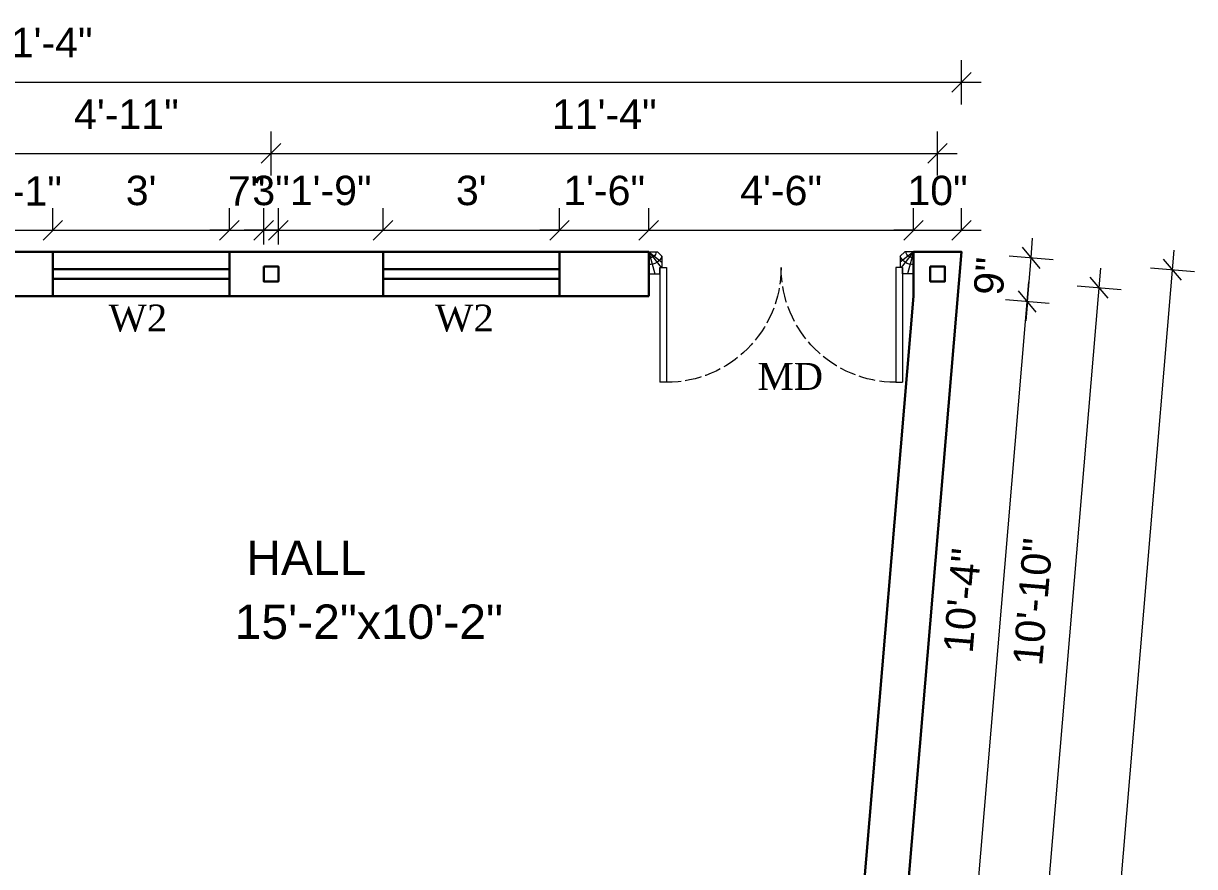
# Model space of a CAD drawing. Header units: inches. Extents: x 40927 to 78083, y -14649 to -3084.
# Drawn here: x 58799.6 to 59038.5, y -14091.3 to -13919.4 of the extents above; entities that cross this region are included whole.
import ezdxf

# ---------------------------------------------------------------- set-up
doc = ezdxf.new("R2010")
doc.units = ezdxf.units.IN
doc.header["$MEASUREMENT"] = 0
doc.linetypes.add('ACAD_ISO02W100', pattern=[15, 12, -3])
for name, color, linetype, lineweight in [('A_Title Text', 105, 'Continuous', 60), ('Dim - internal', 4, 'Continuous', 9), ('Door-window', 150, 'Continuous', 9), ('ELEVATION', 6, 'Continuous', 30), ('hatch', 30, 'Continuous', 5)]:
    doc.layers.add(name, color=color, linetype=linetype, lineweight=lineweight)
doc.layers.add('PDF_Text', color=7, linetype='Continuous')
doc.styles.add('Arial', font='arial.ttf')
doc.styles.add('PDF Arial', font='arial.ttf')
doc.styles.get("Standard").update_dxf_attribs({"font": 'times.ttf'})
doc.dimstyles.new('Sudeep', dxfattribs={"dimtxt": 6, "dimasz": 4, "dimexe": 4.5, "dimexo": 4.5, "dimgap": 5, "dimtad": 1, "dimdec": 0, "dimlunit": 4, "dimtxsty": 'Arial', "dimblk": 'OBLIQUE', "dimcen": 250, "dimdle": 4, "dimclrd": 86, "dimclre": 5, "dimclrt": 1, "dimadec": 0, "dimazin": 0, "dimtfac": 1, "dimtdec": 0, "dimtix": 1, "dimtmove": 1, "dimatfit": 3, "dimldrblk": 'OBLIQUE', "dimfxl": 4.5, "dimfxlon": 1, "dimfrac": 2, "dimlwd": 15, "dimlwe": 13, "dimarcsym": 0})

# ---------------------------------------------------------------- blocks, each defined once
blk = doc.blocks.new('A$C6FA92B9D')
at = {"layer": 'Door-window', "linetype": 'Continuous', "ltscale": 0.25}
for p, q in [((19.64, 48), (19.64, 46)), ((23.64, 48), (19.64, 48)), ((23.64, 48), (19.64, 48)), ((23.64, 48), (23.64, 46.4)), ((20.8, 46), (0, 46)), ((0, 44.8), (0, 46)), ((20.8, 44.8), (0, 44.8)), ((19.64, 46), (20.8, 46)), ((20.8, 46), (20.8, 45.6)), ((20.8, 46), (20.8, 44.8)), ((22.84, 45.6), (20.8, 45.6)), ((23.64, 46.4), (22.84, 45.6)), ((20.8, 3.2), (0, 3.2)), ((0, 3.2), (0, 2)), ((20.8, 2), (20.8, 3.2)), ((20.8, 2), (20.8, 2.4)), ((22.84, 2.4), (20.8, 2.4)), ((23.64, 1.6), (22.84, 2.4)), ((20.8, 2), (0, 2)), ((19.64, 2), (20.8, 2)), ((19.64, 0), (19.64, 2)), ((23.64, 0), (19.64, 0)), ((23.64, 0), (19.64, 0)), ((23.64, 0), (23.64, 1.6))]:
    blk.add_line(p, q, dxfattribs=at)
at = {"layer": 'Door-window', "linetype": 'ACAD_ISO02W100', "ltscale": 0.25}
for centre, start, end in [((20.8, 44.8), 180, 270), ((20.8, 3.2), 90, 180)]:
    blk.add_arc(centre, 20.8, start, end, dxfattribs=at)
at = {"layer": 'hatch', "color": 8}
for p, q in [((23.64, 48), (19.64, 46.92)), ((23.64, 48), (20.8, 45.74)), ((23.64, 48), (21.77, 45.6)), ((23.64, 0), (20.8, 2.26)), ((23.64, 0), (21.77, 2.4)), ((23.64, 0), (19.64, 1.08))]:
    blk.add_line(p, q, dxfattribs=at)
for centre, radius, start, end in [((23.7, 47.79), 2.35, 174.9175, 249.0128), ((23.74, 47.77), 1.13, 168.5136, 264.8628), ((23.7, 0.21), 2.35, 110.9872, 185.0825), ((23.74, 0.23), 1.13, 95.1372, 191.4864)]:
    blk.add_arc(centre, radius, start, end, dxfattribs=at)
blk = doc.blocks.new('_Oblique')
at = {"color": 0, "linetype": 'ByBlock', "lineweight": -2}
blk.add_line((-0.5, -0.5), (0.5, 0.5), dxfattribs=at)
blk = doc.blocks.new('*D1037')
at = {"layer": 'A_Title Text', "color": 5, "lineweight": 13, "transparency": 16777216}
for p, q in [((58615.17, -13935.9), (58615.17, -13926.9)), ((58990.93, -13935.9), (58990.93, -13926.9))]:
    blk.add_line(p, q, dxfattribs=at)
at = {"layer": 'A_Title Text', "color": 86, "lineweight": 15, "transparency": 16777216}
blk.add_line((58611.17, -13931.4), (58994.93, -13931.4), dxfattribs=at)
at = {"layer": 'Defpoints', "color": 0, "transparency": 16777216}
for p in [(58990.93, -13931.4), (58615.17, -13965.98), (58990.93, -13965.98)]:
    blk.add_point(p, dxfattribs=at)
at = {"layer": 'A_Title Text', "color": 86, "lineweight": 15, "transparency": 16777216, "xscale": 4, "yscale": 4, "zscale": 4, "rotation": 180}
blk.add_blockref('_Oblique', (58615.17, -13931.4), dxfattribs=at)
at = {"layer": 'A_Title Text', "color": 86, "lineweight": 15, "transparency": 16777216, "xscale": 4, "yscale": 4, "zscale": 4}
blk.add_blockref('_Oblique', (58990.93, -13931.4), dxfattribs=at)
at = {"layer": 'A_Title Text', "color": 1, "transparency": 16777216, "insert": (58803.05, -13923.33), "char_height": 6, "attachment_point": 5, "style": 'Arial'}
blk.add_mtext('31\'-4"', dxfattribs=at)
blk = doc.blocks.new('*D1046')
at = {"layer": 'A_Title Text', "color": 5, "lineweight": 13, "transparency": 16777216}
for p, q in [((58792.62, -13964.48), (58792.62, -13957.06)), ((58805.62, -13961.56), (58805.62, -13957.06))]:
    blk.add_line(p, q, dxfattribs=at)
at = {"layer": 'A_Title Text', "color": 86, "lineweight": 15, "transparency": 16777216}
for p, q in [((58792.62, -13961.56), (58788.62, -13961.56)), ((58792.62, -13961.56), (58805.62, -13961.56)), ((58805.62, -13961.56), (58809.62, -13961.56))]:
    blk.add_line(p, q, dxfattribs=at)
at = {"layer": 'Defpoints', "color": 0, "transparency": 16777216}
for p in [(58805.62, -13961.56), (58805.62, -13965.98), (58792.62, -13968.98)]:
    blk.add_point(p, dxfattribs=at)
at = {"layer": 'A_Title Text', "color": 86, "lineweight": 15, "transparency": 16777216, "xscale": 4, "yscale": 4, "zscale": 4}
blk.add_blockref('_Oblique', (58792.62, -13961.56), dxfattribs=at)
at = {"layer": 'A_Title Text', "color": 86, "lineweight": 15, "transparency": 16777216, "xscale": 4, "yscale": 4, "zscale": 4, "rotation": 180}
blk.add_blockref('_Oblique', (58805.62, -13961.56), dxfattribs=at)
at = {"layer": 'A_Title Text', "color": 1, "transparency": 16777216, "insert": (58799.12, -13953.54), "char_height": 6, "attachment_point": 5, "style": 'Arial'}
blk.add_mtext('1\'-1"', dxfattribs=at)
blk = doc.blocks.new('*D1047')
at = {"layer": 'A_Title Text', "color": 5, "lineweight": 13, "transparency": 16777216}
for p, q in [((58805.62, -13961.56), (58805.62, -13957.06)), ((58841.62, -13961.56), (58841.62, -13957.06))]:
    blk.add_line(p, q, dxfattribs=at)
at = {"layer": 'A_Title Text', "color": 86, "lineweight": 15, "transparency": 16777216}
blk.add_line((58801.62, -13961.56), (58845.62, -13961.56), dxfattribs=at)
at = {"layer": 'Defpoints', "color": 0, "transparency": 16777216}
for p in [(58841.62, -13961.56), (58805.62, -13965.98), (58841.62, -13965.98)]:
    blk.add_point(p, dxfattribs=at)
at = {"layer": 'A_Title Text', "color": 86, "lineweight": 15, "transparency": 16777216, "xscale": 4, "yscale": 4, "zscale": 4, "rotation": 180}
blk.add_blockref('_Oblique', (58805.62, -13961.56), dxfattribs=at)
at = {"layer": 'A_Title Text', "color": 86, "lineweight": 15, "transparency": 16777216, "xscale": 4, "yscale": 4, "zscale": 4}
blk.add_blockref('_Oblique', (58841.62, -13961.56), dxfattribs=at)
at = {"layer": 'A_Title Text', "color": 1, "transparency": 16777216, "insert": (58823.62, -13953.49), "char_height": 6, "attachment_point": 5, "style": 'Arial'}
blk.add_mtext("3'", dxfattribs=at)
blk = doc.blocks.new('*D1048')
at = {"layer": 'A_Title Text', "color": 5, "lineweight": 13, "transparency": 16777216}
for p, q in [((58841.62, -13961.56), (58841.62, -13957.06)), ((58848.62, -13964.48), (58848.62, -13957.06))]:
    blk.add_line(p, q, dxfattribs=at)
at = {"layer": 'A_Title Text', "color": 86, "lineweight": 15, "transparency": 16777216}
for p, q in [((58841.62, -13961.56), (58837.62, -13961.56)), ((58841.62, -13961.56), (58848.62, -13961.56)), ((58848.62, -13961.56), (58852.62, -13961.56))]:
    blk.add_line(p, q, dxfattribs=at)
at = {"layer": 'Defpoints', "color": 0, "transparency": 16777216}
for p in [(58848.62, -13961.56), (58841.62, -13965.98), (58848.62, -13968.98)]:
    blk.add_point(p, dxfattribs=at)
at = {"layer": 'A_Title Text', "color": 86, "lineweight": 15, "transparency": 16777216, "xscale": 4, "yscale": 4, "zscale": 4}
blk.add_blockref('_Oblique', (58841.62, -13961.56), dxfattribs=at)
at = {"layer": 'A_Title Text', "color": 86, "lineweight": 15, "transparency": 16777216, "xscale": 4, "yscale": 4, "zscale": 4, "rotation": 180}
blk.add_blockref('_Oblique', (58848.62, -13961.56), dxfattribs=at)
at = {"layer": 'A_Title Text', "color": 1, "transparency": 16777216, "insert": (58845.12, -13953.56), "char_height": 6, "attachment_point": 5, "style": 'Arial'}
blk.add_mtext('7"', dxfattribs=at)
blk = doc.blocks.new('*D1049')
at = {"layer": 'A_Title Text', "color": 5, "lineweight": 13, "transparency": 16777216}
for p, q in [((58848.62, -13964.48), (58848.62, -13957.06)), ((58851.62, -13964.48), (58851.62, -13957.06))]:
    blk.add_line(p, q, dxfattribs=at)
at = {"layer": 'A_Title Text', "color": 86, "lineweight": 15, "transparency": 16777216}
for p, q in [((58848.62, -13961.56), (58844.62, -13961.56)), ((58848.62, -13961.56), (58851.62, -13961.56)), ((58851.62, -13961.56), (58855.62, -13961.56))]:
    blk.add_line(p, q, dxfattribs=at)
at = {"layer": 'Defpoints', "color": 0, "transparency": 16777216}
for p in [(58851.62, -13961.56), (58848.62, -13968.98), (58851.62, -13968.98)]:
    blk.add_point(p, dxfattribs=at)
at = {"layer": 'A_Title Text', "color": 86, "lineweight": 15, "transparency": 16777216, "xscale": 4, "yscale": 4, "zscale": 4}
blk.add_blockref('_Oblique', (58848.62, -13961.56), dxfattribs=at)
at = {"layer": 'A_Title Text', "color": 86, "lineweight": 15, "transparency": 16777216, "xscale": 4, "yscale": 4, "zscale": 4, "rotation": 180}
blk.add_blockref('_Oblique', (58851.62, -13961.56), dxfattribs=at)
at = {"layer": 'A_Title Text', "color": 1, "transparency": 16777216, "insert": (58850.12, -13953.49), "char_height": 6, "attachment_point": 5, "style": 'Arial'}
blk.add_mtext('3"', dxfattribs=at)
blk = doc.blocks.new('*D1050')
at = {"layer": 'A_Title Text', "color": 5, "lineweight": 13, "transparency": 16777216}
for p, q in [((58851.62, -13964.48), (58851.62, -13957.06)), ((58872.95, -13961.56), (58872.95, -13957.06))]:
    blk.add_line(p, q, dxfattribs=at)
at = {"layer": 'A_Title Text', "color": 86, "lineweight": 15, "transparency": 16777216}
for p, q in [((58851.62, -13961.56), (58847.62, -13961.56)), ((58851.62, -13961.56), (58872.95, -13961.56)), ((58872.95, -13961.56), (58876.95, -13961.56))]:
    blk.add_line(p, q, dxfattribs=at)
at = {"layer": 'Defpoints', "color": 0, "transparency": 16777216}
for p in [(58872.95, -13961.56), (58872.95, -13965.98), (58851.62, -13968.98)]:
    blk.add_point(p, dxfattribs=at)
at = {"layer": 'A_Title Text', "color": 86, "lineweight": 15, "transparency": 16777216, "xscale": 4, "yscale": 4, "zscale": 4}
blk.add_blockref('_Oblique', (58851.62, -13961.56), dxfattribs=at)
at = {"layer": 'A_Title Text', "color": 86, "lineweight": 15, "transparency": 16777216, "xscale": 4, "yscale": 4, "zscale": 4, "rotation": 180}
blk.add_blockref('_Oblique', (58872.95, -13961.56), dxfattribs=at)
at = {"layer": 'A_Title Text', "color": 1, "transparency": 16777216, "insert": (58862.28, -13953.49), "char_height": 6, "attachment_point": 5, "style": 'Arial'}
blk.add_mtext('1\'-9"', dxfattribs=at)
blk = doc.blocks.new('*D1051')
at = {"layer": 'A_Title Text', "color": 5, "lineweight": 13, "transparency": 16777216}
for p, q in [((58872.95, -13961.56), (58872.95, -13957.06)), ((58908.95, -13961.56), (58908.95, -13957.06))]:
    blk.add_line(p, q, dxfattribs=at)
at = {"layer": 'A_Title Text', "color": 86, "lineweight": 15, "transparency": 16777216}
blk.add_line((58868.95, -13961.56), (58912.95, -13961.56), dxfattribs=at)
at = {"layer": 'Defpoints', "color": 0, "transparency": 16777216}
for p in [(58908.95, -13961.56), (58872.95, -13965.98), (58908.95, -13965.98)]:
    blk.add_point(p, dxfattribs=at)
at = {"layer": 'A_Title Text', "color": 86, "lineweight": 15, "transparency": 16777216, "xscale": 4, "yscale": 4, "zscale": 4, "rotation": 180}
blk.add_blockref('_Oblique', (58872.95, -13961.56), dxfattribs=at)
at = {"layer": 'A_Title Text', "color": 86, "lineweight": 15, "transparency": 16777216, "xscale": 4, "yscale": 4, "zscale": 4}
blk.add_blockref('_Oblique', (58908.95, -13961.56), dxfattribs=at)
at = {"layer": 'A_Title Text', "color": 1, "transparency": 16777216, "insert": (58890.95, -13953.49), "char_height": 6, "attachment_point": 5, "style": 'Arial'}
blk.add_mtext("3'", dxfattribs=at)
blk = doc.blocks.new('*D1052')
at = {"layer": 'A_Title Text', "color": 5, "lineweight": 13, "transparency": 16777216}
for p, q in [((58908.95, -13961.56), (58908.95, -13957.06)), ((58927.14, -13961.56), (58927.14, -13957.06))]:
    blk.add_line(p, q, dxfattribs=at)
at = {"layer": 'A_Title Text', "color": 86, "lineweight": 15, "transparency": 16777216}
for p, q in [((58908.95, -13961.56), (58904.95, -13961.56)), ((58908.95, -13961.56), (58927.14, -13961.56)), ((58927.14, -13961.56), (58931.14, -13961.56))]:
    blk.add_line(p, q, dxfattribs=at)
at = {"layer": 'Defpoints', "color": 0, "transparency": 16777216}
for p in [(58927.14, -13961.56), (58908.95, -13965.98), (58927.14, -13965.98)]:
    blk.add_point(p, dxfattribs=at)
at = {"layer": 'A_Title Text', "color": 86, "lineweight": 15, "transparency": 16777216, "xscale": 4, "yscale": 4, "zscale": 4}
blk.add_blockref('_Oblique', (58908.95, -13961.56), dxfattribs=at)
at = {"layer": 'A_Title Text', "color": 86, "lineweight": 15, "transparency": 16777216, "xscale": 4, "yscale": 4, "zscale": 4, "rotation": 180}
blk.add_blockref('_Oblique', (58927.14, -13961.56), dxfattribs=at)
at = {"layer": 'A_Title Text', "color": 1, "transparency": 16777216, "insert": (58918.05, -13953.49), "char_height": 6, "attachment_point": 5, "style": 'Arial'}
blk.add_mtext('1\'-6"', dxfattribs=at)
blk = doc.blocks.new('*D1053')
at = {"layer": 'A_Title Text', "color": 5, "lineweight": 13, "transparency": 16777216}
for p, q in [((58927.14, -13961.56), (58927.14, -13957.06)), ((58981.14, -13961.56), (58981.14, -13957.06))]:
    blk.add_line(p, q, dxfattribs=at)
at = {"layer": 'A_Title Text', "color": 86, "lineweight": 15, "transparency": 16777216}
blk.add_line((58923.14, -13961.56), (58985.14, -13961.56), dxfattribs=at)
at = {"layer": 'Defpoints', "color": 0, "transparency": 16777216}
for p in [(58981.14, -13961.56), (58927.14, -13965.98), (58981.14, -13965.98)]:
    blk.add_point(p, dxfattribs=at)
at = {"layer": 'A_Title Text', "color": 86, "lineweight": 15, "transparency": 16777216, "xscale": 4, "yscale": 4, "zscale": 4, "rotation": 180}
blk.add_blockref('_Oblique', (58927.14, -13961.56), dxfattribs=at)
at = {"layer": 'A_Title Text', "color": 86, "lineweight": 15, "transparency": 16777216, "xscale": 4, "yscale": 4, "zscale": 4}
blk.add_blockref('_Oblique', (58981.14, -13961.56), dxfattribs=at)
at = {"layer": 'A_Title Text', "color": 1, "transparency": 16777216, "insert": (58954.14, -13953.49), "char_height": 6, "attachment_point": 5, "style": 'Arial'}
blk.add_mtext('4\'-6"', dxfattribs=at)
blk = doc.blocks.new('*D1054')
at = {"layer": 'A_Title Text', "color": 5, "lineweight": 13, "transparency": 16777216}
for p, q in [((58981.14, -13961.56), (58981.14, -13957.06)), ((58990.93, -13961.56), (58990.93, -13957.06))]:
    blk.add_line(p, q, dxfattribs=at)
at = {"layer": 'A_Title Text', "color": 86, "lineweight": 15, "transparency": 16777216}
for p, q in [((58981.14, -13961.56), (58977.14, -13961.56)), ((58981.14, -13961.56), (58990.93, -13961.56)), ((58990.93, -13961.56), (58994.93, -13961.56))]:
    blk.add_line(p, q, dxfattribs=at)
at = {"layer": 'Defpoints', "color": 0, "transparency": 16777216}
for p in [(58990.93, -13961.56), (58981.14, -13965.98), (58990.93, -13965.98)]:
    blk.add_point(p, dxfattribs=at)
at = {"layer": 'A_Title Text', "color": 86, "lineweight": 15, "transparency": 16777216, "xscale": 4, "yscale": 4, "zscale": 4}
blk.add_blockref('_Oblique', (58981.14, -13961.56), dxfattribs=at)
at = {"layer": 'A_Title Text', "color": 86, "lineweight": 15, "transparency": 16777216, "xscale": 4, "yscale": 4, "zscale": 4, "rotation": 180}
blk.add_blockref('_Oblique', (58990.93, -13961.56), dxfattribs=at)
at = {"layer": 'A_Title Text', "color": 1, "transparency": 16777216, "insert": (58986.04, -13953.49), "char_height": 6, "attachment_point": 5, "style": 'Arial'}
blk.add_mtext('10"', dxfattribs=at)
blk = doc.blocks.new('*D1056')
at = {"layer": 'A_Title Text', "color": 5, "lineweight": 13, "transparency": 16777216}
for p, q in [((58791.12, -13950.41), (58791.12, -13941.41)), ((58850.12, -13950.41), (58850.12, -13941.41))]:
    blk.add_line(p, q, dxfattribs=at)
at = {"layer": 'A_Title Text', "color": 86, "lineweight": 15, "transparency": 16777216}
blk.add_line((58787.12, -13945.91), (58854.12, -13945.91), dxfattribs=at)
at = {"layer": 'Defpoints', "color": 0, "transparency": 16777216}
for p in [(58850.12, -13945.91), (58791.12, -13970.48), (58850.12, -13970.48)]:
    blk.add_point(p, dxfattribs=at)
at = {"layer": 'A_Title Text', "color": 86, "lineweight": 15, "transparency": 16777216, "xscale": 4, "yscale": 4, "zscale": 4, "rotation": 180}
blk.add_blockref('_Oblique', (58791.12, -13945.91), dxfattribs=at)
at = {"layer": 'A_Title Text', "color": 86, "lineweight": 15, "transparency": 16777216, "xscale": 4, "yscale": 4, "zscale": 4}
blk.add_blockref('_Oblique', (58850.12, -13945.91), dxfattribs=at)
at = {"layer": 'A_Title Text', "color": 1, "transparency": 16777216, "insert": (58820.62, -13937.9), "char_height": 6, "attachment_point": 5, "style": 'Arial'}
blk.add_mtext('4\'-11"', dxfattribs=at)
blk = doc.blocks.new('*D1057')
at = {"layer": 'A_Title Text', "color": 5, "lineweight": 13, "transparency": 16777216}
for p, q in [((58850.12, -13950.41), (58850.12, -13941.41)), ((58986.04, -13950.41), (58986.04, -13941.41))]:
    blk.add_line(p, q, dxfattribs=at)
at = {"layer": 'A_Title Text', "color": 86, "lineweight": 15, "transparency": 16777216}
blk.add_line((58846.12, -13945.91), (58990.04, -13945.91), dxfattribs=at)
at = {"layer": 'Defpoints', "color": 0, "transparency": 16777216}
for p in [(58986.04, -13945.91), (58850.12, -13970.48), (58986.04, -13970.48)]:
    blk.add_point(p, dxfattribs=at)
at = {"layer": 'A_Title Text', "color": 86, "lineweight": 15, "transparency": 16777216, "xscale": 4, "yscale": 4, "zscale": 4, "rotation": 180}
blk.add_blockref('_Oblique', (58850.12, -13945.91), dxfattribs=at)
at = {"layer": 'A_Title Text', "color": 86, "lineweight": 15, "transparency": 16777216, "xscale": 4, "yscale": 4, "zscale": 4}
blk.add_blockref('_Oblique', (58986.04, -13945.91), dxfattribs=at)
at = {"layer": 'A_Title Text', "color": 1, "transparency": 16777216, "insert": (58918.08, -13937.9), "char_height": 6, "attachment_point": 5, "style": 'Arial'}
blk.add_mtext('11\'-4"', dxfattribs=at)
blk = doc.blocks.new('*D1082')
at = {"layer": 'A_Title Text', "color": 86, "lineweight": 15, "transparency": 16777216}
blk.add_line((58993.63, -14103.41), (59004.69, -13972.09), dxfattribs=at)
at = {"layer": 'A_Title Text', "color": 5, "lineweight": 13, "transparency": 16777216}
for p, q in [((58999.87, -13975.7), (59008.84, -13976.46)), ((58989.48, -14099.05), (58998.45, -14099.81))]:
    blk.add_line(p, q, dxfattribs=at)
at = {"layer": 'Defpoints', "color": 0, "transparency": 16777216}
for p in [(58981.14, -13974.12), (59004.36, -13976.08), (58970.82, -14097.48)]:
    blk.add_point(p, dxfattribs=at)
at = {"layer": 'A_Title Text', "color": 86, "lineweight": 15, "transparency": 16777216, "xscale": 4, "yscale": 4, "zscale": 4}
for p, rotation in [((59004.36, -13976.08), 85.18472226390095), ((58993.96, -14099.43), 265.1847222639009)]:
    blk.add_blockref('_Oblique', p, dxfattribs=dict(at, rotation=rotation))
at = {"layer": 'A_Title Text', "color": 1, "transparency": 16777216, "insert": (58991.13, -14037.08), "char_height": 6, "attachment_point": 5, "rotation": 85.1847, "style": 'Arial'}
blk.add_mtext('10\'-4"', dxfattribs=at)
blk = doc.blocks.new('*D1083')
at = {"layer": 'A_Title Text', "color": 86, "lineweight": 15, "transparency": 16777216}
for p, q in [((59005.11, -13967.17), (59005.44, -13963.19)), ((59004.36, -13976.08), (59005.11, -13967.17)), ((59004.36, -13976.08), (59004.02, -13980.06))]:
    blk.add_line(p, q, dxfattribs=at)
at = {"layer": 'A_Title Text', "color": 5, "lineweight": 13, "transparency": 16777216}
for p, q in [((59000.62, -13966.8), (59009.59, -13967.55)), ((58999.87, -13975.7), (59008.84, -13976.46))]:
    blk.add_line(p, q, dxfattribs=at)
at = {"layer": 'Defpoints', "color": 0, "transparency": 16777216}
for p in [(58990.93, -13965.98), (59005.11, -13967.17), (58981.14, -13974.12)]:
    blk.add_point(p, dxfattribs=at)
at = {"layer": 'A_Title Text', "color": 86, "lineweight": 15, "transparency": 16777216, "xscale": 4, "yscale": 4, "zscale": 4}
for p, rotation in [((59005.11, -13967.17), 265.1847222639009), ((59004.36, -13976.08), 85.18472226390095)]:
    blk.add_blockref('_Oblique', p, dxfattribs=dict(at, rotation=rotation))
at = {"layer": 'A_Title Text', "color": 1, "transparency": 16777216, "insert": (58996.7, -13970.95), "char_height": 6, "attachment_point": 5, "rotation": 85.1847, "style": 'Arial'}
blk.add_mtext('9"', dxfattribs=at)
blk = doc.blocks.new('*D1087')
at = {"layer": 'A_Title Text', "color": 86, "lineweight": 15, "transparency": 16777216}
blk.add_line((59007.75, -14106.74), (59019.33, -13969.27), dxfattribs=at)
at = {"layer": 'A_Title Text', "color": 5, "lineweight": 13, "transparency": 16777216}
for p, q in [((59014.51, -13972.88), (59023.48, -13973.63)), ((59003.6, -14102.38), (59012.57, -14103.13))]:
    blk.add_line(p, q, dxfattribs=at)
at = {"layer": 'Defpoints', "color": 0, "transparency": 16777216}
for p in [(58986.04, -13970.48), (59018.99, -13973.26), (58975.13, -14099.98)]:
    blk.add_point(p, dxfattribs=at)
at = {"layer": 'A_Title Text', "color": 86, "lineweight": 15, "transparency": 16777216, "xscale": 4, "yscale": 4, "zscale": 4}
for p, rotation in [((59018.99, -13973.26), 85.18472226390318), ((59008.08, -14102.76), 265.1847222639032)]:
    blk.add_blockref('_Oblique', p, dxfattribs=dict(at, rotation=rotation))
at = {"layer": 'A_Title Text', "color": 1, "transparency": 16777216, "insert": (59005.5, -14037.33), "char_height": 6, "attachment_point": 5, "rotation": 85.1847, "style": 'Arial'}
blk.add_mtext('10\'-10"', dxfattribs=at)
blk = doc.blocks.new('*D1088')
at = {"layer": 'A_Title Text', "color": 86, "lineweight": 15, "transparency": 16777216}
blk.add_line((59010.27, -14251.11), (59034.31, -13965.62), dxfattribs=at)
at = {"layer": 'A_Title Text', "color": 5, "lineweight": 13, "transparency": 16777216}
for p, q in [((59029.5, -13969.23), (59038.46, -13969.98)), ((59006.12, -14246.75), (59015.08, -14247.5))]:
    blk.add_line(p, q, dxfattribs=at)
at = {"layer": 'Defpoints', "color": 0, "transparency": 16777216}
for p in [(58990.93, -13965.98), (59033.98, -13969.61), (58967.55, -14243.5)]:
    blk.add_point(p, dxfattribs=at)
at = {"layer": 'A_Title Text', "color": 86, "lineweight": 15, "transparency": 16777216, "xscale": 4, "yscale": 4, "zscale": 4}
for p, rotation in [((59033.98, -13969.61), 85.18472226389949), ((59010.6, -14247.12), 265.1847222638995)]:
    blk.add_blockref('_Oblique', p, dxfattribs=dict(at, rotation=rotation))
at = {"layer": 'A_Title Text', "color": 1, "transparency": 16777216, "insert": (59014.25, -14107.69), "char_height": 6, "attachment_point": 5, "rotation": 85.1847, "style": 'Arial'}
blk.add_mtext('23\'-3"', dxfattribs=at)

msp = doc.modelspace()

# ---------------------------------------------------------------- linework, layer by layer
at = {"layer": 'ELEVATION'}
for p, q in [((58805.62, -13965.98), (58805.62, -13974.98)), ((58841.62, -13965.98), (58841.62, -13974.98)), ((58872.95, -13965.98), (58872.95, -13974.98)), ((58908.95, -13965.98), (58908.95, -13974.98)), ((58927.14, -13974.98), (58927.14, -13965.98)), ((58981.14, -13974.98), (58981.14, -13965.98)), ((58805.62, -13969.48), (58841.62, -13969.48)), ((58872.95, -13969.48), (58908.95, -13969.48)), ((58805.62, -13971.48), (58841.62, -13971.48)), ((58872.95, -13971.48), (58908.95, -13971.48)), ((58927.14, -13974.98), (58793.62, -13974.98)), ((58970.82, -14097.48), (58981.14, -13974.98))]:
    msp.add_line(p, q, dxfattribs=at)
for points in [[(58927.14, -13965.98), (58615.17, -13965.98), (58657.66, -14243.5), (58923.28, -14243.5)], [(58959.28, -14243.5), (58967.55, -14243.5), (58990.93, -13965.98), (58981.14, -13965.98)]]:
    msp.add_lwpolyline(points, dxfattribs=at)
for points in [[(58848.62, -13968.98), (58851.62, -13968.98), (58851.62, -13971.98), (58848.62, -13971.98)], [(58984.54, -13968.98), (58987.54, -13968.98), (58987.54, -13971.98), (58984.54, -13971.98)]]:
    msp.add_lwpolyline(points, close=True, dxfattribs=at)

# ---------------------------------------------------------------- block references
at = {"layer": 'Dim - internal', "xscale": -1.124999999999111, "yscale": 1.124999999999111, "zscale": 1.124999999999111, "rotation": 269.9999999999503}
msp.add_blockref('A$C6FA92B9D', (58927.14, -13992.57), dxfattribs=at)

# ---------------------------------------------------------------- texts
at = {"width": 1396.073, "attachment_point": 1}
for s, insert, char_height in [('W2', (58816.97, -13976.72), 5.487), ('W2', (58883.57, -13976.72), 5.487), ('{\\fTimes New Roman|b0|i0|c0|p18;MD}', (58949.34, -13988.62), 5.4869)]:
    msp.add_mtext(s, dxfattribs=dict(at, insert=insert, char_height=char_height))
at = {"layer": 'PDF_Text', "char_height": 7, "attachment_point": 7, "style": 'PDF Arial'}
for s, insert in [('HALL', (58845.09, -14031.84)), ('15\'-2"x10\'-2"', (58842.72, -14044.97))]:
    msp.add_mtext(s, dxfattribs=dict(at, insert=insert))

# ---------------------------------------------------------------- dimensions: what is measured, and where the dimension line sits
at = {"layer": 'A_Title Text'}
for base, p1, p2, picture, middle in [((58990.93, -13931.4), (58615.17, -13965.98), (58990.93, -13965.98), '*D1037', (58803.05, -13923.33)), ((58850.12, -13945.91), (58791.12, -13970.48), (58850.12, -13970.48), '*D1056', (58820.62, -13937.9)), ((58986.04, -13945.91), (58850.12, -13970.48), (58986.04, -13970.48), '*D1057', (58918.08, -13937.9)), ((58805.62, -13961.56), (58792.62, -13968.98), (58805.62, -13965.98), '*D1046', (58799.12, -13953.54)), ((58841.62, -13961.56), (58805.62, -13965.98), (58841.62, -13965.98), '*D1047', (58823.62, -13953.49)), ((58848.62, -13961.56), (58841.62, -13965.98), (58848.62, -13968.98), '*D1048', (58845.12, -13953.56)), ((58851.62, -13961.56), (58848.62, -13968.98), (58851.62, -13968.98), '*D1049', (58850.12, -13953.49)), ((58872.95, -13961.56), (58851.62, -13968.98), (58872.95, -13965.98), '*D1050', (58862.28, -13953.49)), ((58908.95, -13961.56), (58872.95, -13965.98), (58908.95, -13965.98), '*D1051', (58890.95, -13953.49)), ((58927.14, -13961.56), (58908.95, -13965.98), (58927.14, -13965.98), '*D1052', (58918.05, -13953.49)), ((58981.14, -13961.56), (58927.14, -13965.98), (58981.14, -13965.98), '*D1053', (58954.14, -13953.49)), ((58990.93, -13961.56), (58981.14, -13965.98), (58990.93, -13965.98), '*D1054', (58986.04, -13953.49))]:
    dim = msp.add_linear_dim(base=base, p1=p1, p2=p2, dimstyle='Sudeep', dxfattribs=at)
    dim.commit()
    dim.dimension.update_dxf_attribs({"geometry": picture, "text_midpoint": middle})
for base, p1, p2, picture, middle in [((59005.11, -13967.17), (58981.14, -13974.12), (58990.93, -13965.98), '*D1083', (58996.7, -13970.95)), ((59018.99, -13973.26), (58975.13, -14099.98), (58986.04, -13970.48), '*D1087', (59005.5, -14037.33)), ((59004.36, -13976.08), (58970.82, -14097.48), (58981.14, -13974.12), '*D1082', (58991.13, -14037.08))]:
    dim = msp.add_linear_dim(base=base, p1=p1, p2=p2, angle=265.1847, dimstyle='Sudeep', dxfattribs=at)
    dim.commit()
    dim.dimension.update_dxf_attribs({"geometry": picture, "text_midpoint": middle})
dim = msp.add_aligned_dim(p1=(58967.55, -14243.5), p2=(58990.93, -13965.98), distance=-43.2, dimstyle='Sudeep', dxfattribs=at)
dim.commit()
dim.dimension.update_dxf_attribs({"geometry": '*D1088', "text_midpoint": (59014.25, -14107.69)})

doc.saveas('drawing.dxf')
